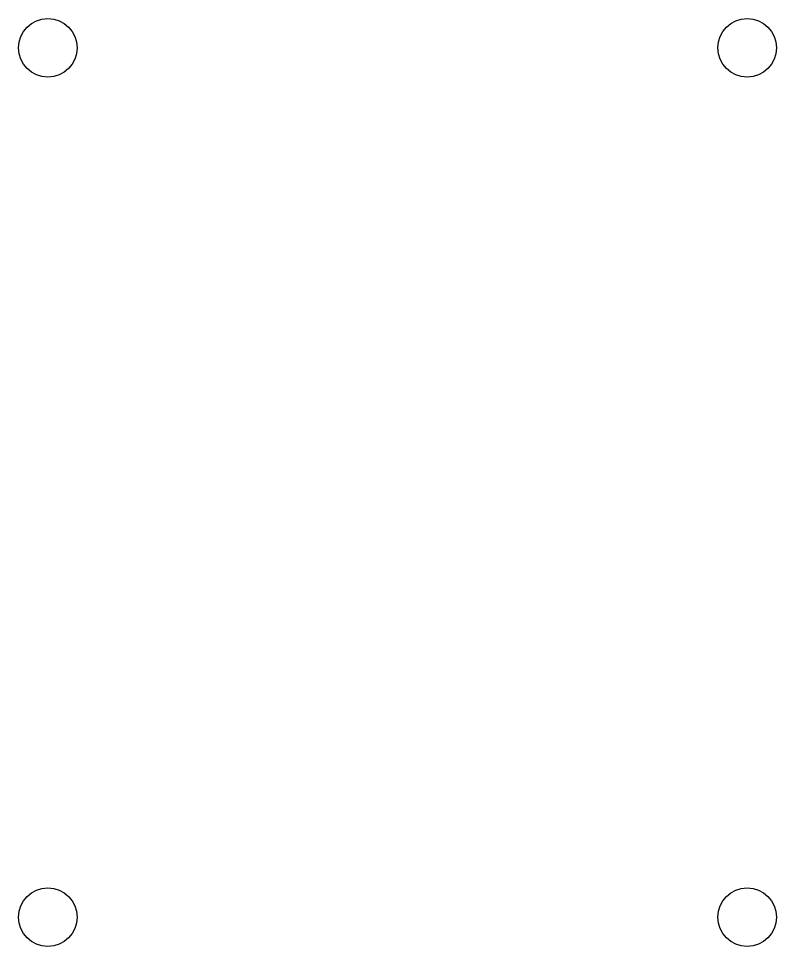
# Model space of a CAD drawing. Header units: millimetres. Extents: x -14.2 to 14.2, y -17.4 to 17.4.
import ezdxf

# ---------------------------------------------------------------- set-up
doc = ezdxf.new("R2010")
doc.units = ezdxf.units.MM
doc.layers.get('0').update_dxf_attribs({"linetype": 'CONTINUOUS'})

msp = doc.modelspace()

# ---------------------------------------------------------------- linework, layer by layer
for centre in [(-13.122, 16.307), (13.122, 16.307), (-13.122, -16.307), (13.122, -16.307)]:
    msp.add_circle(centre, 1.1)

doc.saveas('drawing.dxf')
